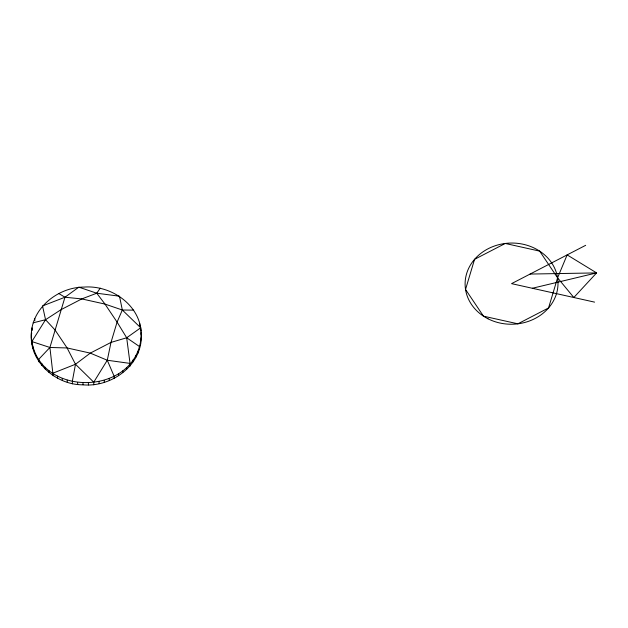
<?xml version="1.0" encoding="UTF-8"?>
<svg xmlns="http://www.w3.org/2000/svg" width="628" height="628" viewBox="0 0 628 628"><rect width="100%" height="100%" fill="white"/><g stroke="black" fill="none" stroke-linecap="round" stroke-linejoin="round"><path stroke-width="0.94" d="M31.455 339.175C28.841 310.263 56.81 287.051 84.215 287.075C111.588 284.955 141.449 305.718 141.245 334.81C142.674 365.033 111.407 387.523 83.037 384.823C55.664 385.043 28.448 361.226 31.463 332.628M141.182 339.41L141.19 332.856M31.51 334.355L31.698 332.926M31.989 330.634L32.311 328.978M31.4 337.22C35.984 397.783 135.287 397.446 141.135 337.691M140.868 331.278L140.711 327.792L122.327 310.012L119.501 296.212L96.759 293.213L78.83 287.153L64.959 297.232L42.531 305.93L45.554 319.707L55.005 329.943L67.102 347.951L75.478 364.264L72.346 381.196L72.416 383.865M93.815 384.854L93.737 382.185L107.278 360.244L110.999 342.409L117.083 322.101L122.327 310.012L133.717 310.138M53.145 375.795L49.91 347.472L64.959 297.232L58.569 293.402M31.934 344.215L31.855 341.546L45.554 319.707L61.089 309.635L81.789 298.92L96.759 293.213L100.229 288.142M130.114 366.077L130.043 363.408L107.278 360.244L90.291 353.117L67.102 347.951L49.91 347.472L38.85 359.2L38.928 361.877M53.066 373.126L75.478 364.264L90.291 353.117L110.999 342.409L126.683 337.77L140.711 327.792M585.673 245.312L511.561 283.644L594.583 302.131M33.151 322.839L45.554 319.707M532.316 288.268L596.6 272.905L567.139 254.889L557.586 277.827L548.558 307.948L517.865 323.82L483.474 316.167L465.536 289.453L474.556 259.34L505.257 243.46L539.648 251.121L557.586 277.827L573.827 297.507L596.6 272.905L530.087 274.059M64.959 297.232L81.789 298.92L104.986 304.085L122.327 310.012M31.855 341.546L49.91 347.472M96.759 293.213L104.986 304.085L117.083 322.101L126.683 337.77L139.416 346.499L139.494 349.176M75.478 364.264L93.737 382.185M107.278 360.244L113.998 375.937L114.076 378.606M139.691 325.21L140.036 326.741M140.342 328.295L140.782 330.469M126.683 337.77L130.043 363.408M140.986 332.369L141.245 334.81M140.539 342.252L140.594 344.215M139.73 323.538L139.785 325.5M137.807 351.374L137.862 353.329M135.695 355.841L135.742 357.56M133.097 359.868L133.152 361.822M126.581 367.404L126.636 369.366M122.735 370.85L122.782 372.569M118.527 373.699L118.582 375.662M109.225 378.511L109.28 380.466M104.224 380.419L104.272 382.138M99.043 381.651L99.098 383.606M88.375 383.002L88.43 384.956M82.99 383.104L83.037 384.823M77.629 382.499L77.684 384.462M67.212 380.183L67.267 382.138M62.258 378.488L62.305 380.207M57.525 376.125L57.58 378.087M48.953 370.496L49.008 372.451M45.185 367.27L45.232 368.989M41.809 363.494L41.864 365.457M36.377 355.409L36.432 357.363M34.783 318.702L34.838 320.657M34.375 351.17L34.422 352.889M32.86 346.538L32.915 348.493M32.052 327.824L32.106 329.779M488.066 318.82A46.456 40.592 -1.6 0 0 558.009 283.605A46.456 40.592 -1.6 0 0 488.6 248.5A46.456 40.592 -1.6 0 0 488.066 318.82"/></g></svg>
